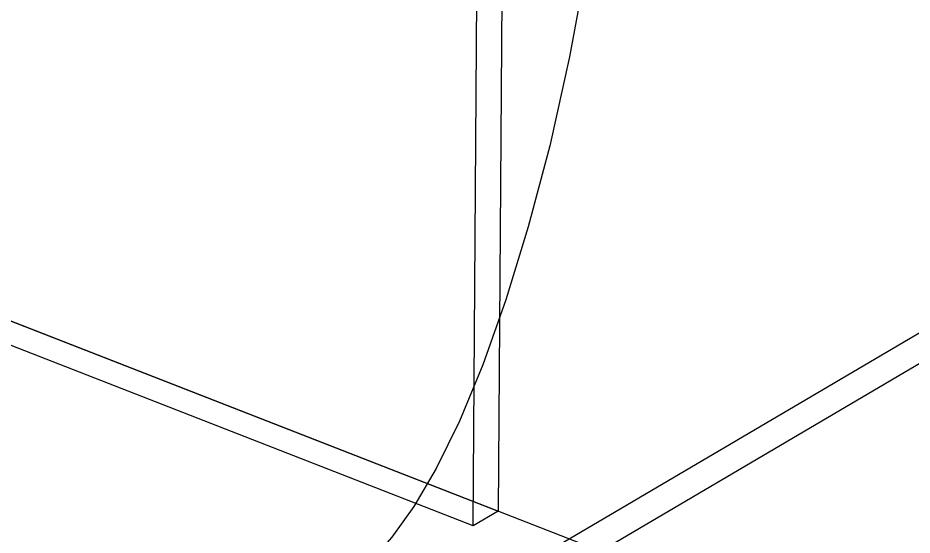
# Model space of a CAD drawing. Extents: x 268 to 383, y 668 to 793.
# Drawn here: x 341.538 to 343.774, y 698.329 to 699.622 of the extents above; entities that cross this region are included whole.
import ezdxf

# ---------------------------------------------------------------- set-up
doc = ezdxf.new("R2010")
doc.units = 0
doc.header["$LTSCALE"] = 0.5
doc.header["$MEASUREMENT"] = 0
doc.layers.get('0').update_dxf_attribs({"linetype": 'CONTINUOUS'})
doc.layers.add('P02', color=1, linetype='CONTINUOUS')
doc.layers.add('P03', color=5, linetype='CONTINUOUS')

# ---------------------------------------------------------------- blocks, each defined once
blk = doc.blocks.new('*U41')
at = {"color": 3}
for p, q in [((1.2873, 17.8418), (3.2761, 17.8418)), ((3.2761, 17.8418), (3.2761, 17.7418)), ((3.2761, 17.8418, 4.5), (3.2761, 17.8418)), ((3.2761, 17.7418), (1.3873, 17.7418)), ((3.2761, 17.7418), (3.2761, 17.7418, 4.5)), ((8.6701, 15.5691, 4.5), (8.6701, 9.9418, 4.5))]:
    blk.add_line(p, q, dxfattribs=at)
at = {"color": 5}
blk.add_line((8.7701, 9.8418, 4.5), (8.7701, 17.8418, 4.5), dxfattribs=at)
blk = doc.blocks.new('1')
at = {"color": 5, "extrusion": (0.005818, 0.878295, 0.478083), "elevation": -21.906}
blk.add_lwpolyline([(8.526, -62.626), (-46.123, -18.883)], dxfattribs=at)
at = {"layer": 'P03'}
blk.add_lwpolyline([(9.254, 18.469), (8.811, 16.071), (8.317, 13.853), (7.783, 11.825), (7.222, 9.995), (6.644, 8.371), (6.06, 6.964), (5.483, 5.782), (4.92, 4.826), (4.368, 4.06), (3.822, 3.44), (3.274, 2.923), (2.72, 2.466), (2.153, 2.023), (1.566, 1.553), (0.954, 1.01), (0.318, 0.364), (-0.318, -0.364), (-0.92, -1.141), (-1.458, -1.934), (-1.898, -2.709), (-2.208, -3.432), (-2.356, -4.071), (-2.309, -4.591)], dxfattribs=at)
at = {"layer": 'P03', "extrusion": (0.005818, 0.878295, 0.478083), "xscale": 10, "yscale": 10, "zscale": 10, "rotation": 141.3254917884629}
blk.add_blockref('*U41', (130.069, 68.622, -21.906), dxfattribs=at)

msp = doc.modelspace()

# ---------------------------------------------------------------- block references
at = {"layer": 'P02', "xscale": 0.09999999999990905, "yscale": 0.1000000000000227, "zscale": 0.1}
msp.add_blockref('1', (342.0359, 697.9173), dxfattribs=at)

doc.saveas('drawing.dxf')
